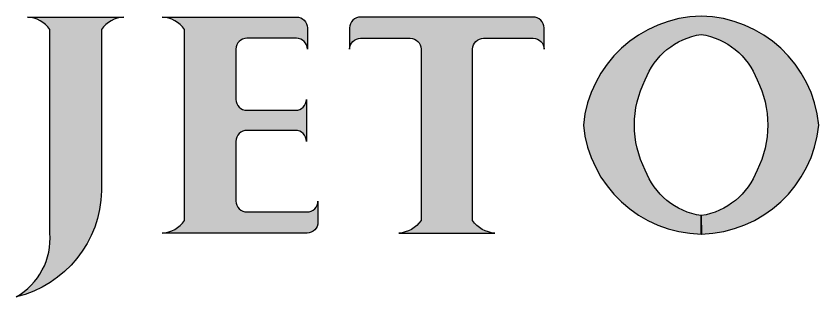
# Model space of a CAD drawing. Extents: x 0 to 84.1, y 0 to 59.4.
# Drawn here: x 73.3226 to 73.7394, y 7.6019 to 7.7478 of the extents above; entities that cross this region are included whole.
import ezdxf

# ---------------------------------------------------------------- set-up
doc = ezdxf.new("R2010")
doc.units = 0
doc.header["$MEASUREMENT"] = 0
doc.layers.get('0').update_dxf_attribs({"linetype": 'CONTINUOUS'})

msp = doc.modelspace()

# ---------------------------------------------------------------- hatches: boundary and pattern name
h = msp.add_hatch(color=256)
edge = h.paths.add_edge_path()
edge.add_line((73.34020682236155, 7.635094590992697), (73.34020682236246, 7.740841366218792))
edge.add_arc((73.32775796037804, 7.732235598532965), 0.01513384954893072, 34.65569850558114, 86.6502015423605)
edge.add_line((73.32864225710046, 7.747343590506635), (73.37853222894137, 7.747343590506635))
edge.add_arc((73.37941652566413, 7.732235598533664), 0.01513384954825555, 93.34979845908313, 145.3443014958615)
edge.add_line((73.36696766368004, 7.740841366218792), (73.36696766368004, 7.657053751038166))
edge.add_arc((73.30925010127828, 7.658086117033508), 0.05772679437791184, 283.4256510246165, 358.97528749879865, ccw=False)
edge.add_arc((73.30546140642706, 7.632263405228827), 0.03486057287668277, 299.5486000666494, 364.6583815551138)
h = msp.add_hatch(color=256)
edge = h.paths.add_edge_path()
edge.add_line((73.34020682236155, 7.635094590992697), (73.34020682236246, 7.740841366218792))
edge.add_arc((73.32775796037804, 7.732235598532965), 0.01513384954893072, 34.65569850558114, 86.6502015423605)
edge.add_line((73.32864225710046, 7.747343590506635), (73.37853222894137, 7.747343590506635))
edge.add_arc((73.37941652566413, 7.732235598533664), 0.01513384954825555, 93.34979845908313, 145.3443014958615)
edge.add_line((73.36696766368004, 7.740841366218792), (73.36696766368004, 7.657053751038166))
edge.add_arc((73.30925010127828, 7.658086117033508), 0.05772679437791184, 283.4256510246165, 358.97528749879865, ccw=False)
edge.add_arc((73.30546140642706, 7.632263405228827), 0.03486057287668277, 299.5486000666494, 364.6583815551138)
h = msp.add_hatch(color=256)
edge = h.paths.add_edge_path()
edge.add_line((73.43678037725454, 7.730683410754171), (73.43678037725454, 7.704572258170703))
edge.add_arc((73.44244281832428, 7.704572258170447), 0.005662441069745228, 179.9999999974117, 269.9999999974117)
edge.add_line((73.44244281832403, 7.698909817100702), (73.46767615977842, 7.698909817100702))
edge.add_arc((73.4676761597785, 7.704572258170789), 0.005662441070086288, 269.9999999991372, 359.9999999991372)
edge.add_line((73.47333860084859, 7.704572258170703), (73.47333860084859, 7.682754519291155))
edge.add_arc((73.46767615977838, 7.682754519291234), 0.005662441070214186, 359.9999999992001, 449.9999999995686)
edge.add_line((73.46767615977842, 7.688416960361454), (73.44244281832403, 7.688416960361454))
edge.add_arc((73.44244281832441, 7.682754519291575), 0.005662441069879343, 90.00000000388245, 180.0000000042509)
edge.add_line((73.43678037725454, 7.682754519291155), (73.43678037725454, 7.651754770745288))
edge.add_arc((73.44244281832441, 7.651754770744875), 0.005662441069873125, 179.999999995821, 269.9999999961176)
edge.add_line((73.44244281832403, 7.646092329675003), (73.47368458192705, 7.646092329675003))
edge.add_arc((73.47368458192678, 7.651754770744989), 0.005662441069985924, 270.0000000027321, 360.0000000030286)
edge.add_line((73.47934702299676, 7.651754770745288), (73.47934702299676, 7.64075703206267))
edge.add_arc((73.47368458192685, 7.640757032062447), 0.005662441069915758, -89.99999999798689, 2.2557742340723053e-09, ccw=False)
edge.add_line((73.47368458192705, 7.635094590992527), (73.39845497067495, 7.635094590992868))
edge.add_arc((73.39757067395254, 7.65020258296566), 0.01513384954805658, 273.3497984577799, 325.3443014945462)
edge.add_line((73.41001953593627, 7.641596815280355), (73.41001953593627, 7.740841366218792))
edge.add_arc((73.39757067395219, 7.732235598533665), 0.01513384954825218, 34.65569850413578, 86.65020154091665)
edge.add_line((73.39845497067495, 7.747343590506635), (73.46820182183637, 7.747343590506791))
edge.add_arc((73.46820182183616, 7.741681149436861), 0.005662441069929969, -2.3006805349723436e-09, 89.99999999784308, ccw=False)
edge.add_line((73.47386426290609, 7.741681149436634), (73.47386426290609, 7.730683410754171))
edge.add_arc((73.46820182183616, 7.730683410754384), 0.005662441069929969, 359.9999999978431, 449.9999999978431)
edge.add_line((73.46820182183637, 7.736345851824314), (73.44244281832403, 7.736345851824314))
edge.add_arc((73.44244281832435, 7.730683410754498), 0.005662441069816282, 90.00000000330726, 180.0000000033072)
h = msp.add_hatch(color=256)
edge = h.paths.add_edge_path()
edge.add_line((73.43678037725454, 7.730683410754171), (73.43678037725454, 7.704572258170703))
edge.add_arc((73.44244281832428, 7.704572258170447), 0.005662441069745228, 179.9999999974117, 269.9999999974117)
edge.add_line((73.44244281832403, 7.698909817100702), (73.46767615977842, 7.698909817100702))
edge.add_arc((73.4676761597785, 7.704572258170789), 0.005662441070086288, 269.9999999991372, 359.9999999991372)
edge.add_line((73.47333860084859, 7.704572258170703), (73.47333860084859, 7.682754519291155))
edge.add_arc((73.46767615977838, 7.682754519291234), 0.005662441070214186, 359.9999999992001, 449.9999999995686)
edge.add_line((73.46767615977842, 7.688416960361454), (73.44244281832403, 7.688416960361454))
edge.add_arc((73.44244281832441, 7.682754519291575), 0.005662441069879343, 90.00000000388245, 180.0000000042509)
edge.add_line((73.43678037725454, 7.682754519291155), (73.43678037725454, 7.651754770745288))
edge.add_arc((73.44244281832441, 7.651754770744875), 0.005662441069873125, 179.999999995821, 269.9999999961176)
edge.add_line((73.44244281832403, 7.646092329675003), (73.47368458192705, 7.646092329675003))
edge.add_arc((73.47368458192678, 7.651754770744989), 0.005662441069985924, 270.0000000027321, 360.0000000030286)
edge.add_line((73.47934702299676, 7.651754770745288), (73.47934702299676, 7.64075703206267))
edge.add_arc((73.47368458192685, 7.640757032062447), 0.005662441069915758, -89.99999999798689, 2.2557742340723053e-09, ccw=False)
edge.add_line((73.47368458192705, 7.635094590992527), (73.39845497067495, 7.635094590992868))
edge.add_arc((73.39757067395254, 7.65020258296566), 0.01513384954805658, 273.3497984577799, 325.3443014945462)
edge.add_line((73.41001953593627, 7.641596815280355), (73.41001953593627, 7.740841366218792))
edge.add_arc((73.39757067395219, 7.732235598533665), 0.01513384954825218, 34.65569850413578, 86.65020154091665)
edge.add_line((73.39845497067495, 7.747343590506635), (73.46820182183637, 7.747343590506791))
edge.add_arc((73.46820182183616, 7.741681149436861), 0.005662441069929969, -2.3006805349723436e-09, 89.99999999784308, ccw=False)
edge.add_line((73.47386426290609, 7.741681149436634), (73.47386426290609, 7.730683410754171))
edge.add_arc((73.46820182183616, 7.730683410754384), 0.005662441069929969, 359.9999999978431, 449.9999999978431)
edge.add_line((73.46820182183637, 7.736345851824314), (73.44244281832403, 7.736345851824314))
edge.add_arc((73.44244281832435, 7.730683410754498), 0.005662441069816282, 90.00000000330726, 180.0000000033072)
h = msp.add_hatch(color=256)
edge = h.paths.add_edge_path()
edge.add_line((73.50142272871153, 7.736345851824314), (73.5271817322232, 7.736345851824314))
edge.add_arc((73.52718173222287, 7.730683410754498), 0.005662441069816282, -3.3073206395783927e-09, 89.99999999669268, ccw=False)
edge.add_line((73.53284417329269, 7.730683410754171), (73.53284417329269, 7.641596815280355))
edge.add_arc((73.52039531130892, 7.650202582965743), 0.0151338495481435, 273.3497984579226, 325.34430149437793, ccw=False)
edge.add_line((73.52127960803136, 7.635094590992868), (73.5711695798725, 7.635094590992868))
edge.add_arc((73.57205387659461, 7.650202582966449), 0.01513384954882649, 214.655698507084, 266.6502015435225, ccw=False)
edge.add_line((73.5596050146105, 7.641596815280355), (73.5596050146105, 7.730683410754171))
edge.add_arc((73.56526745568077, 7.730683410754043), 0.005662441070271029, 89.99999999870579, 179.9999999987058, ccw=False)
edge.add_line((73.5652674556809, 7.736345851824314), (73.59102645919256, 7.736345851824314))
edge.add_arc((73.59102645919224, 7.730683410754498), 0.005662441069816282, -3.3073206395783927e-09, 89.99999999669268, ccw=False)
edge.add_line((73.59668890026205, 7.730683410754171), (73.59668890026205, 7.741681149436634))
edge.add_arc((73.59102645919238, 7.741681149437118), 0.005662441069674173, 359.999999995102, 449.9999999981307)
edge.add_line((73.59102645919256, 7.747343590506791), (73.50142272871108, 7.747343590506791))
edge.add_arc((73.5014227287108, 7.741681149436662), 0.005662441070128921, 89.99999999726792, 180.0000000002876)
edge.add_line((73.49576028764068, 7.741681149436634), (73.49576028764113, 7.730683410754171))
edge.add_arc((73.5014227287114, 7.730683410754043), 0.005662441070271029, 89.99999999870579, 179.9999999987058, ccw=False)
h = msp.add_hatch(color=256)
edge = h.paths.add_edge_path()
edge.add_line((73.50142272871153, 7.736345851824314), (73.5271817322232, 7.736345851824314))
edge.add_arc((73.52718173222287, 7.730683410754498), 0.005662441069816282, -3.3073206395783927e-09, 89.99999999669268, ccw=False)
edge.add_line((73.53284417329269, 7.730683410754171), (73.53284417329269, 7.641596815280355))
edge.add_arc((73.52039531130892, 7.650202582965743), 0.0151338495481435, 273.3497984579226, 325.34430149437793, ccw=False)
edge.add_line((73.52127960803136, 7.635094590992868), (73.5711695798725, 7.635094590992868))
edge.add_arc((73.57205387659461, 7.650202582966449), 0.01513384954882649, 214.655698507084, 266.6502015435225, ccw=False)
edge.add_line((73.5596050146105, 7.641596815280355), (73.5596050146105, 7.730683410754171))
edge.add_arc((73.56526745568077, 7.730683410754043), 0.005662441070271029, 89.99999999870579, 179.9999999987058, ccw=False)
edge.add_line((73.5652674556809, 7.736345851824314), (73.59102645919256, 7.736345851824314))
edge.add_arc((73.59102645919224, 7.730683410754498), 0.005662441069816282, -3.3073206395783927e-09, 89.99999999669268, ccw=False)
edge.add_line((73.59668890026205, 7.730683410754171), (73.59668890026205, 7.741681149436634))
edge.add_arc((73.59102645919238, 7.741681149437118), 0.005662441069674173, 359.999999995102, 449.9999999981307)
edge.add_line((73.59102645919256, 7.747343590506791), (73.50142272871108, 7.747343590506791))
edge.add_arc((73.5014227287108, 7.741681149436662), 0.005662441070128921, 89.99999999726792, 180.0000000002876)
edge.add_line((73.49576028764068, 7.741681149436634), (73.49576028764113, 7.730683410754171))
edge.add_arc((73.5014227287114, 7.730683410754043), 0.005662441070271029, 89.99999999870579, 179.9999999987058, ccw=False)
h = msp.add_hatch(color=256)
edge = h.paths.add_edge_path()
edge.add_arc((73.69429058625987, 7.691461133507126), 0.05068003314301412, 152.7993499217788, 180.273639940346, ccw=False)
edge.add_arc((73.68373459546397, 7.701914819403994), 0.03678584085255462, 98.62968221420982, 159.7826077342734, ccw=False)
edge.add_arc((73.67269534479733, 7.701914819414887), 0.03678584084303508, 20.217392250300975, 81.37031777037691, ccw=False)
edge.add_arc((73.66213935399537, 7.691461133506285), 0.05068003314311891, -0.2736399414832249, 27.200650077080127, ccw=False)
edge.add_arc((73.66213935399475, 7.690977047992465), 0.05068003314371855, -27.200650083037374, 0.2736399355345043, ccw=False)
edge.add_arc((73.67269534479658, 7.680523362082427), 0.0367858408426095, 278.7651917851748, 339.7826077436058, ccw=False)
edge.add_line((73.67830097139813, 7.644167137898638), (73.67836001059527, 7.634617174623518))
edge.add_arc((73.67687961881992, 7.697368027180113), 0.06276831251824512, 271.351447297239, 354.3781498213901)
edge.add_arc((73.67687961882173, 7.685070154318523), 0.06276831251651747, 5.621850179415969, 88.7809809837167)
edge.add_arc((73.6795503214419, 7.68507015431436), 0.06276831252080944, 91.21901902189585, 174.3781498261716)
edge.add_arc((73.67955032142929, 7.697368027170789), 0.06276831250880437, 185.6218501799257, 268.7809809841896)
edge.add_line((73.67821497012301, 7.634613920595275), (73.67821497012233, 7.644153981792204))
edge.add_arc((73.68373459545771, 7.680523362082291), 0.03678584084301944, 200.2173922536246, 261.37031777370896, ccw=False)
edge.add_arc((73.6942905862605, 7.6909770479899), 0.05068003314364047, 179.7263600594766, 207.2006500780517, ccw=False)
h = msp.add_hatch(color=256)
edge = h.paths.add_edge_path()
edge.add_arc((73.69429058625987, 7.691461133507126), 0.05068003314301412, 152.7993499217788, 180.273639940346, ccw=False)
edge.add_arc((73.68373459546397, 7.701914819403994), 0.03678584085255462, 98.62968221420982, 159.7826077342734, ccw=False)
edge.add_arc((73.67269534479733, 7.701914819414887), 0.03678584084303508, 20.217392250300975, 81.37031777037691, ccw=False)
edge.add_arc((73.66213935399537, 7.691461133506285), 0.05068003314311891, -0.2736399414832249, 27.200650077080127, ccw=False)
edge.add_arc((73.66213935399475, 7.690977047992465), 0.05068003314371855, -27.200650083037374, 0.2736399355345043, ccw=False)
edge.add_arc((73.67269534479658, 7.680523362082427), 0.0367858408426095, 278.7651917851748, 339.7826077436058, ccw=False)
edge.add_line((73.67830097139813, 7.644167137898638), (73.67836001059527, 7.634617174623518))
edge.add_arc((73.67687961881992, 7.697368027180113), 0.06276831251824512, 271.351447297239, 354.3781498213901)
edge.add_arc((73.67687961882173, 7.685070154318523), 0.06276831251651747, 5.621850179415969, 88.7809809837167)
edge.add_arc((73.6795503214419, 7.68507015431436), 0.06276831252080944, 91.21901902189585, 174.3781498261716)
edge.add_arc((73.67955032142929, 7.697368027170789), 0.06276831250880437, 185.6218501799257, 268.7809809841896)
edge.add_line((73.67821497012301, 7.634613920595275), (73.67821497012233, 7.644153981792204))
edge.add_arc((73.68373459545771, 7.680523362082291), 0.03678584084301944, 200.2173922536246, 261.37031777370896, ccw=False)
edge.add_arc((73.6942905862605, 7.6909770479899), 0.05068003314364047, 179.7263600594766, 207.2006500780517, ccw=False)

# ---------------------------------------------------------------- linework, layer by layer
for points in [[(73.34020682236155, 7.635094590992697), (73.34020682236246, 7.740841366218792, 0.2308429278338194), (73.32864225710046, 7.747343590506635), (73.37853222894137, 7.747343590506635, 0.2308429278337999), (73.36696766368004, 7.740841366218792), (73.36696766368004, 7.657053751038166, -0.342131032118734), (73.32265330391715, 7.60193687885371, 0.2919931996190083)], [(73.34020682236155, 7.635094590992697), (73.34020682236246, 7.740841366218792, 0.2308429278338194), (73.32864225710046, 7.747343590506635), (73.37853222894137, 7.747343590506635, 0.2308429278337999), (73.36696766368004, 7.740841366218792), (73.36696766368004, 7.657053751038166, -0.342131032118734), (73.32265330391715, 7.60193687885371, 0.2919931996190083)], [(73.43678037725454, 7.730683410754171), (73.43678037725454, 7.704572258170703, 0.414213562373095), (73.44244281832403, 7.698909817100702), (73.46767615977842, 7.698909817100702, 0.414213562373095), (73.47333860084859, 7.704572258170703), (73.47333860084859, 7.682754519291155, 0.4142135623746766), (73.46767615977842, 7.688416960361454), (73.44244281832403, 7.688416960361454, 0.4142135623746766), (73.43678037725454, 7.682754519291155), (73.43678037725454, 7.651754770745288, 0.4142135623746766), (73.44244281832403, 7.646092329675003), (73.47368458192705, 7.646092329675003, 0.4142135623746766), (73.47934702299676, 7.651754770745288), (73.47934702299676, 7.64075703206267, -0.4142135623740919), (73.47368458192705, 7.635094590992527), (73.39845497067495, 7.635094590992868, 0.2308429278338215), (73.41001953593627, 7.641596815280355), (73.41001953593627, 7.740841366218792, 0.2308429278338194), (73.39845497067495, 7.747343590506635), (73.46820182183637, 7.747343590506791, -0.4142135623738227), (73.47386426290609, 7.741681149436634), (73.47386426290609, 7.730683410754171, 0.414213562373095), (73.46820182183637, 7.736345851824314), (73.44244281832403, 7.736345851824314, 0.414213562373095)], [(73.43678037725454, 7.730683410754171), (73.43678037725454, 7.704572258170703, 0.414213562373095), (73.44244281832403, 7.698909817100702), (73.46767615977842, 7.698909817100702, 0.414213562373095), (73.47333860084859, 7.704572258170703), (73.47333860084859, 7.682754519291155, 0.4142135623746766), (73.46767615977842, 7.688416960361454), (73.44244281832403, 7.688416960361454, 0.4142135623746766), (73.43678037725454, 7.682754519291155), (73.43678037725454, 7.651754770745288, 0.4142135623746766), (73.44244281832403, 7.646092329675003), (73.47368458192705, 7.646092329675003, 0.4142135623746766), (73.47934702299676, 7.651754770745288), (73.47934702299676, 7.64075703206267, -0.4142135623740919), (73.47368458192705, 7.635094590992527), (73.39845497067495, 7.635094590992868, 0.2308429278338215), (73.41001953593627, 7.641596815280355), (73.41001953593627, 7.740841366218792, 0.2308429278338194), (73.39845497067495, 7.747343590506635), (73.46820182183637, 7.747343590506791, -0.4142135623738227), (73.47386426290609, 7.741681149436634), (73.47386426290609, 7.730683410754171, 0.414213562373095), (73.46820182183637, 7.736345851824314), (73.44244281832403, 7.736345851824314, 0.414213562373095)], [(73.50142272871153, 7.736345851824314), (73.5271817322232, 7.736345851824314, -0.414213562373095), (73.53284417329269, 7.730683410754171), (73.53284417329269, 7.641596815280355, -0.2308429278323638), (73.52127960803136, 7.635094590992868), (73.5711695798725, 7.635094590992868, -0.230842927832263), (73.5596050146105, 7.641596815280355), (73.5596050146105, 7.730683410754171, -0.414213562373095), (73.5652674556809, 7.736345851824314), (73.59102645919256, 7.736345851824314, -0.414213562373095), (73.59668890026205, 7.730683410754171), (73.59668890026205, 7.741681149436634, 0.4142135623886002), (73.59102645919256, 7.747343590506791), (73.50142272871108, 7.747343590506791, 0.4142135623885453), (73.49576028764068, 7.741681149436634), (73.49576028764113, 7.730683410754171, -0.414213562373095)], [(73.50142272871153, 7.736345851824314), (73.5271817322232, 7.736345851824314, -0.414213562373095), (73.53284417329269, 7.730683410754171), (73.53284417329269, 7.641596815280355, -0.2308429278323638), (73.52127960803136, 7.635094590992868), (73.5711695798725, 7.635094590992868, -0.230842927832263), (73.5596050146105, 7.641596815280355), (73.5596050146105, 7.730683410754171, -0.414213562373095), (73.5652674556809, 7.736345851824314), (73.59102645919256, 7.736345851824314, -0.414213562373095), (73.59668890026205, 7.730683410754171), (73.59668890026205, 7.741681149436634, 0.4142135623886002), (73.59102645919256, 7.747343590506791), (73.50142272871108, 7.747343590506791, 0.4142135623885453), (73.49576028764068, 7.741681149436634), (73.49576028764113, 7.730683410754171, -0.414213562373095)], [(73.64361113110613, 7.691219090748593, -0.1204567878313512), (73.64921519782501, 7.714627383027153, -0.2733482820891535), (73.67821497013483, 7.738284199704669, -0.2733482820891726), (73.70721474243078, 7.714627383025462, -0.1204567878313333), (73.71281880914921, 7.691219090746745, -0.1204567878313933), (73.70721474242828, 7.667810798468327, -0.2727129332771389), (73.67830097139813, 7.644167137898638), (73.67836001059527, 7.634617174623518, 0.3789993503591554), (73.73934602288773, 7.691219090749673, 0.3796603219786913), (73.67821497012869, 7.747824260901741, 0.3796603219785644), (73.61708391737102, 7.691219090739839, 0.3796603219785163), (73.67821497012301, 7.634613920595275), (73.67821497012233, 7.644153981792204, -0.273348282089205), (73.64921519782501, 7.66781079846972, -0.120456787831389)], [(73.64361113110613, 7.691219090748593, -0.1204567878313512), (73.64921519782501, 7.714627383027153, -0.2733482820891535), (73.67821497013483, 7.738284199704669, -0.2733482820891726), (73.70721474243078, 7.714627383025462, -0.1204567878313333), (73.71281880914921, 7.691219090746745, -0.1204567878313933), (73.70721474242828, 7.667810798468327, -0.2727129332771389), (73.67830097139813, 7.644167137898638), (73.67836001059527, 7.634617174623518, 0.3789993503591554), (73.73934602288773, 7.691219090749673, 0.3796603219786913), (73.67821497012869, 7.747824260901741, 0.3796603219785644), (73.61708391737102, 7.691219090739839, 0.3796603219785163), (73.67821497012301, 7.634613920595275), (73.67821497012233, 7.644153981792204, -0.273348282089205), (73.64921519782501, 7.66781079846972, -0.120456787831389)]]:
    msp.add_lwpolyline(points, format="xyb", close=True)

doc.saveas('drawing.dxf')
